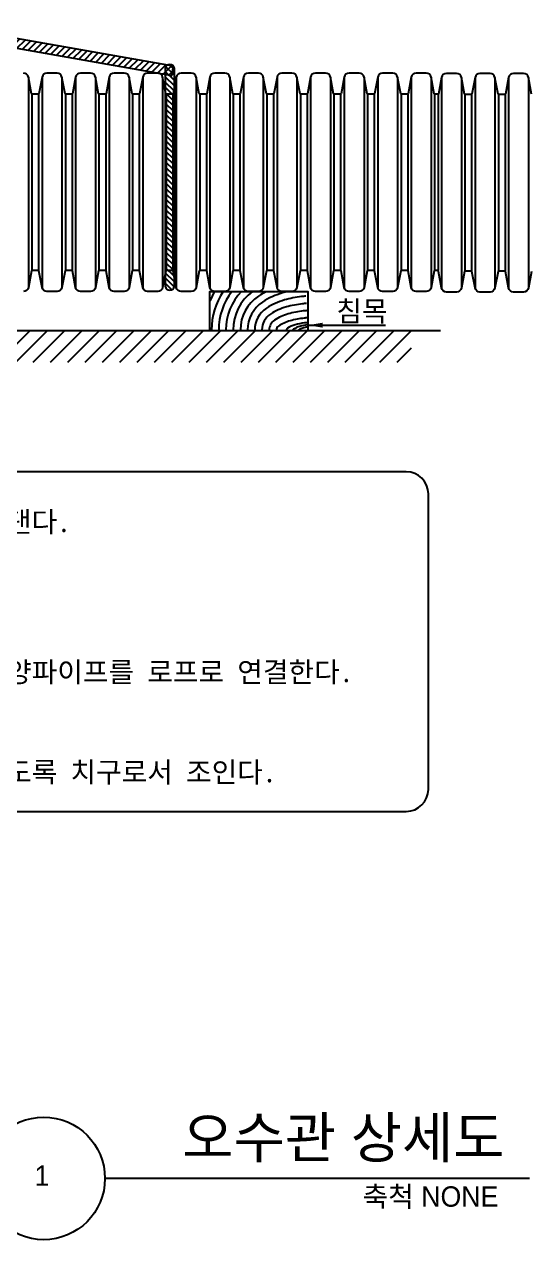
# Model space of a CAD drawing. Header units: inches. Extents: x 14 to 835, y 6 to 110.
# Drawn here: x 629.27 to 644.15, y 5.97 to 41.72 of the extents above; entities that cross this region are included whole.
import ezdxf
from ezdxf.enums import TextEntityAlignment as Align

# ---------------------------------------------------------------- set-up
doc = ezdxf.new("R2010")
doc.units = ezdxf.units.IN
doc.header["$MEASUREMENT"] = 0
for name, color, linetype in [('ARHT', 8, 'Continuous'), ('CODN', 1, 'Continuous'), ('COMM', 7, 'Continuous'), ('FORM', 7, 'Continuous'), ('TEXT', 3, 'Continuous'), ('XR-SHEET$1$SHT', 5, 'Continuous')]:
    doc.layers.add(name, color=color, linetype=linetype)
doc.styles.add('돋움', font='DotumChe.TTF')
doc.styles.add('돋음', font='Dotum.ttf')

# ---------------------------------------------------------------- blocks, each defined once
blk = doc.blocks.new('*X19')
at = {"color": 0, "linetype": 'Continuous'}
for p, q in [((678.33, 392.66), (679.78, 394.11)), ((678.33, 391.24), (680.6, 393.51)), ((678.33, 389.83), (680.75, 392.25)), ((678.33, 388.41), (680.75, 390.84)), ((678.33, 387), (680.75, 389.42)), ((678.33, 385.59), (680.75, 388.01)), ((678.33, 384.17), (680.75, 386.6)), ((678.33, 382.76), (680.75, 385.18)), ((678.33, 381.34), (680.75, 383.77)), ((678.33, 379.93), (680.75, 382.35)), ((678.33, 378.51), (680.75, 380.94)), ((678.33, 377.1), (680.75, 379.52)), ((678.33, 375.69), (680.75, 378.11)), ((678.33, 374.27), (680.75, 376.7)), ((678.33, 372.86), (680.75, 375.28)), ((678.33, 371.44), (680.75, 373.87)), ((678.33, 370.03), (680.75, 372.45)), ((678.33, 368.61), (680.75, 371.04)), ((678.33, 367.2), (680.75, 369.62)), ((678.33, 365.79), (680.75, 368.21)), ((678.33, 364.37), (680.75, 366.8)), ((678.33, 362.96), (680.75, 365.38)), ((678.33, 361.54), (680.75, 363.97)), ((678.33, 360.13), (680.75, 362.55)), ((678.33, 358.72), (680.75, 361.14)), ((678.33, 357.3), (680.75, 359.73)), ((678.33, 355.89), (680.75, 358.31)), ((678.33, 354.47), (680.75, 356.9)), ((678.33, 353.06), (680.75, 355.48)), ((678.33, 351.64), (680.75, 354.07)), ((678.33, 350.23), (680.75, 352.65)), ((678.33, 348.82), (680.75, 351.24)), ((678.33, 347.4), (680.75, 349.83)), ((678.33, 345.99), (680.75, 348.41)), ((678.33, 344.57), (680.75, 347)), ((678.33, 343.16), (680.75, 345.58)), ((678.33, 341.74), (680.75, 344.17)), ((678.33, 340.33), (680.75, 342.75)), ((678.33, 338.92), (680.75, 341.34)), ((678.33, 337.5), (680.75, 339.93)), ((678.33, 336.09), (680.75, 338.51)), ((678.36, 334.71), (680.75, 337.1)), ((679, 333.93), (680.75, 335.68))]:
    blk.add_line(p, q, dxfattribs=at)
blk = doc.blocks.new('*X26')
at = {"color": 0, "linetype": 'Continuous'}
for p, q in [((860.03, 303.86), (860, 303.89)), ((847.29, 299.64), (845.56, 301.36)), ((848.49, 299.85), (846.77, 301.57)), ((849.7, 300.06), (847.97, 301.78)), ((850.9, 300.27), (849.17, 302)), ((852.1, 300.48), (850.38, 302.21)), ((853.31, 300.69), (851.58, 302.42)), ((854.51, 300.9), (852.78, 302.63)), ((855.71, 301.11), (853.99, 302.84)), ((856.92, 301.32), (855.19, 303.05)), ((858.12, 301.53), (856.39, 303.26)), ((859.32, 301.75), (857.6, 303.47)), ((859.97, 302.51), (858.8, 303.68)), ((831.65, 296.89), (829.92, 298.62)), ((832.85, 297.1), (831.12, 298.83)), ((834.06, 297.32), (832.33, 299.04)), ((835.26, 297.53), (833.53, 299.25)), ((836.46, 297.74), (834.73, 299.46)), ((837.67, 297.95), (835.94, 299.68)), ((838.87, 298.16), (837.14, 299.89)), ((840.07, 298.37), (838.34, 300.1)), ((841.27, 298.58), (839.55, 300.31)), ((842.48, 298.79), (840.75, 300.52)), ((843.68, 299), (841.95, 300.73)), ((844.88, 299.21), (843.16, 300.94)), ((846.09, 299.42), (844.36, 301.15)), ((817.21, 294.36), (815.48, 296.09)), ((818.41, 294.57), (816.69, 296.3)), ((819.62, 294.78), (817.89, 296.51)), ((820.82, 295), (819.09, 296.72)), ((822.02, 295.21), (820.3, 296.93)), ((823.23, 295.42), (821.5, 297.14)), ((824.43, 295.63), (822.7, 297.36)), ((825.63, 295.84), (823.91, 297.57)), ((826.84, 296.05), (825.11, 297.78)), ((828.04, 296.26), (826.31, 297.99)), ((829.24, 296.47), (827.51, 298.2)), ((830.45, 296.68), (828.72, 298.41)), ((809.99, 293.1), (809.24, 293.84)), ((811.19, 293.31), (809.47, 295.04)), ((812.4, 293.52), (810.67, 295.25)), ((813.6, 293.73), (811.87, 295.46)), ((814.8, 293.94), (813.08, 295.67)), ((816.01, 294.15), (814.28, 295.88))]:
    blk.add_line(p, q, dxfattribs=at)

msp = doc.modelspace()

# ---------------------------------------------------------------- hatches: boundary and pattern name
at = {"layer": 'ARHT', "linetype": 'Continuous'}
h = msp.add_hatch(dxfattribs=at)
h.set_pattern_fill('_U', color=256, scale=0.360348, angle=225, style=0, pattern_type=0)
h.set_pattern_definition([(225, (351.6431, -40.72955), (0.25480487, -0.25480487), [])])
h.paths.add_polyline_path([(603.969, 32.704), (603.969, 31.782), (640.652, 31.782), (640.652, 32.704)])

# ---------------------------------------------------------------- linework, layer by layer
for p, q in [((629.384, 40.166), (629.384, 33.975)), ((629.787, 40.166), (629.787, 33.975)), ((630.371, 40.166), (630.371, 33.975)), ((630.774, 40.166), (630.774, 33.975)), ((631.358, 40.166), (631.358, 33.975)), ((631.761, 40.166), (631.761, 33.975)), ((632.345, 40.166), (632.345, 33.975)), ((632.748, 40.166), (632.748, 33.975)), ((633.332, 40.166), (633.332, 33.975)), ((633.735, 40.166), (633.735, 33.975)), ((634.319, 40.166), (634.319, 33.975)), ((634.722, 40.166), (634.722, 33.975)), ((635.306, 40.166), (635.306, 33.975)), ((635.709, 40.166), (635.709, 33.975)), ((636.293, 40.166), (636.293, 33.975)), ((636.696, 40.166), (636.696, 33.975)), ((637.28, 40.166), (637.28, 33.975)), ((637.683, 40.166), (637.683, 33.975)), ((638.267, 40.166), (638.267, 33.975)), ((638.67, 40.166), (638.67, 33.975)), ((639.254, 40.166), (639.254, 33.975)), ((639.657, 40.166), (639.657, 33.975)), ((640.241, 40.166), (640.241, 33.975)), ((640.644, 40.166), (640.644, 33.975)), ((641.228, 40.166), (641.228, 33.975)), ((641.533, 40.154), (641.533, 33.963)), ((642.117, 40.154), (642.117, 33.963)), ((642.52, 40.154), (642.52, 33.963)), ((643.104, 40.154), (643.104, 33.963)), ((643.507, 40.154), (643.507, 33.963)), ((644.091, 40.154), (644.091, 33.963)), ((629.487, 39.668), (629.487, 34.472)), ((629.684, 39.668), (629.684, 34.472)), ((630.474, 39.668), (630.474, 34.472)), ((630.671, 39.668), (630.671, 34.472)), ((631.461, 39.668), (631.461, 34.472)), ((631.658, 39.668), (631.658, 34.472)), ((632.448, 39.668), (632.448, 34.472)), ((632.645, 39.668), (632.645, 34.472)), ((633.435, 39.668), (633.435, 34.472)), ((633.632, 39.668), (633.632, 34.472)), ((634.422, 39.668), (634.422, 34.472)), ((634.619, 39.668), (634.619, 34.472)), ((635.409, 39.668), (635.409, 34.472)), ((635.606, 39.668), (635.606, 34.472)), ((636.396, 39.668), (636.396, 34.472)), ((636.593, 39.668), (636.593, 34.472)), ((637.383, 39.668), (637.383, 34.472)), ((637.58, 39.668), (637.58, 34.472)), ((638.37, 39.668), (638.37, 34.472)), ((638.567, 39.668), (638.567, 34.472)), ((639.357, 39.668), (639.357, 34.472)), ((639.554, 39.668), (639.554, 34.472)), ((640.344, 39.668), (640.344, 34.472)), ((640.541, 39.668), (640.541, 34.472)), ((641.331, 39.668), (641.331, 34.472)), ((641.43, 39.668), (641.43, 34.472)), ((642.22, 39.657), (642.22, 34.46)), ((642.417, 39.657), (642.417, 34.46)), ((643.207, 39.657), (643.207, 34.46)), ((643.404, 39.657), (643.404, 34.46))]:
    msp.add_line(p, q, dxfattribs=at)
for points in [[(634.86, 33.855, 0.033979), (634.725, 33.58, 0.04549)], [(635.109, 33.855, 0.14718), (634.77, 32.728, 0.002965), (634.77, 32.704, 0.04549)], [(635.37, 33.855, 0.167364), (634.982, 32.728, 0.003309), (634.982, 32.704, 0.04549)], [(635.651, 33.855, 0.195012), (635.194, 32.728, 0.003743), (635.194, 32.704, 0.04549)], [(635.971, 33.855, 0.236693), (635.406, 32.728, 0.004307), (635.406, 32.704, 0.04549)], [(636.378, 33.855, 0.02903), (636.152, 33.723, 0.251341), (635.618, 32.728, 0.005072), (635.618, 32.704, 0.04549)], [(637.021, 33.855, 0.011856), (636.858, 33.815, 0.07957), (636.269, 33.547, 0.251341), (635.83, 32.728, 0.006167), (635.83, 32.704, 0.04549)], [(637.545, 33.721, 0.005567), (637.42, 33.708, 0.038736), (636.914, 33.61, 0.07957), (636.386, 33.37, 0.251341), (636.042, 32.728, 0.007866), (636.042, 32.704, 0.04549)], [(637.564, 33.509, 0.005567), (637.444, 33.497, 0.038736), (636.97, 33.406, 0.07957), (636.504, 33.193, 0.251341), (636.254, 32.728, 0.010856), (636.255, 32.704, 0.04549)], [(637.584, 33.298, 0.005567), (637.468, 33.286, 0.038736), (637.027, 33.201, 0.07957), (636.621, 33.016, 0.251341), (636.466, 32.728, 0.017519), (636.467, 32.704, 0.04549)], [(637.603, 33.087, 0.005567), (637.492, 33.076, 0.038736), (637.083, 32.997, 0.07957), (636.738, 32.84, 0.251341), (636.678, 32.728, 0.04549), (636.68, 32.704, 0.07957)], [(637.603, 32.943, 0.007522), (637.503, 32.933, 0.038736), (637.23, 32.881, 0.07957), (637, 32.776, 0.24465), (636.96, 32.704, 0.251341)], [(637.603, 32.876, 0.001556), (637.586, 32.874, 0.038736), (637.368, 32.832, 0.07957), (637.184, 32.748, 0.194629), (637.154, 32.704, 0.251341)], [(637.603, 32.811, 0.002242), (637.588, 32.81, 0.038736), (637.452, 32.783, 0.07957), (637.337, 32.731, 0.191113), (637.318, 32.704, 0.251341)]]:
    msp.add_lwpolyline(points, format="xyb", dxfattribs=at)
at = {"layer": 'CODN', "linetype": 'Continuous'}
msp.add_line((637.603, 32.868), (639.889, 32.868), dxfattribs=at)
msp.add_solid([(638.035, 32.795), (638.035, 32.94), (637.603, 32.868)], dxfattribs=at)
at = {"layer": 'COMM'}
for points in [[(626.631, 41.719), (626.644, 41.437), (633.604, 40.217), (633.651, 40.488)], [(634.725, 32.704), (634.725, 33.855), (637.603, 33.855), (637.603, 32.704)]]:
    msp.add_lwpolyline(points, close=True, dxfattribs=at)
msp.add_lwpolyline([(633.41, 36.074), (633.41, 34.02, 0.946222), (633.677, 34.02), (633.677, 36.074), (633.677, 40.414, 0.946222), (633.41, 40.414)], format="xyb", close=True, dxfattribs=at)
for points in [[(641.43, 39.668), (641.331, 39.668, -0.360911), (641.32, 39.678), (641.228, 40.166, 0.360911), (641.084, 40.285), (640.788, 40.285, 0.360911), (640.644, 40.166), (640.552, 39.678, -0.360911), (640.541, 39.668), (640.443, 39.668), (640.344, 39.668, -0.360911), (640.333, 39.678), (640.241, 40.166, 0.360911), (640.097, 40.285), (639.801, 40.285, 0.360911), (639.657, 40.166), (639.565, 39.678, -0.360911), (639.554, 39.668), (639.456, 39.668), (639.357, 39.668, -0.360911), (639.346, 39.678), (639.254, 40.166, 0.360911), (639.11, 40.285), (638.814, 40.285, 0.360911), (638.67, 40.166), (638.578, 39.678, -0.360911), (638.567, 39.668), (638.469, 39.668), (638.37, 39.668, -0.360911), (638.359, 39.678), (638.267, 40.166, 0.360911), (638.123, 40.285), (637.827, 40.285, 0.360911), (637.683, 40.166), (637.591, 39.678, -0.360911), (637.58, 39.668), (637.482, 39.668), (637.383, 39.668, -0.360911), (637.372, 39.678), (637.28, 40.166, 0.360911), (637.136, 40.285), (636.84, 40.285, 0.360911), (636.696, 40.166), (636.604, 39.678, -0.360911), (636.593, 39.668), (636.495, 39.668), (636.396, 39.668, -0.360911), (636.385, 39.678), (636.293, 40.166, 0.360911), (636.149, 40.285), (635.853, 40.285, 0.360911), (635.709, 40.166), (635.617, 39.678, -0.360911), (635.606, 39.668), (635.508, 39.668), (635.409, 39.668, -0.360911), (635.398, 39.678), (635.306, 40.166, 0.360911), (635.162, 40.285), (634.866, 40.285, 0.360911), (634.722, 40.166), (634.63, 39.678, -0.360911), (634.619, 39.668), (634.521, 39.668), (634.422, 39.668, -0.360911), (634.411, 39.678), (634.319, 40.166, 0.360911), (634.175, 40.285), (633.879, 40.285, 0.360911), (633.735, 40.166), (633.643, 39.678, -0.360911), (633.632, 39.668), (633.534, 39.668), (633.435, 39.668, -0.360911), (633.424, 39.678), (633.332, 40.166, 0.360911), (633.188, 40.285), (632.892, 40.285, 0.360911), (632.748, 40.166), (632.656, 39.678, -0.360911), (632.645, 39.668), (632.546, 39.668), (632.448, 39.668, -0.360911), (632.437, 39.678), (632.345, 40.166, 0.360911), (632.201, 40.285), (631.905, 40.285, 0.360911), (631.761, 40.166), (631.669, 39.678, -0.360911), (631.658, 39.668), (631.559, 39.668), (631.461, 39.668, -0.360911), (631.45, 39.678), (631.358, 40.166, 0.360911), (631.214, 40.285), (630.918, 40.285, 0.360911), (630.774, 40.166), (630.682, 39.678, -0.360911), (630.671, 39.668), (630.572, 39.668), (630.474, 39.668, -0.360911), (630.463, 39.678), (630.371, 40.166, 0.360911), (630.227, 40.285), (629.931, 40.285, 0.360911), (629.787, 40.166), (629.695, 39.678, -0.360911), (629.684, 39.668), (629.585, 39.668), (629.487, 39.668, -0.360911), (629.476, 39.678), (629.384, 40.166, 0.360911), (629.24, 40.285)], [(644.183, 39.666), (644.091, 40.154, 0.360911), (643.947, 40.274), (643.651, 40.274, 0.360911), (643.507, 40.154), (643.415, 39.666, -0.360911), (643.404, 39.657), (643.305, 39.657), (643.207, 39.657, -0.360911), (643.196, 39.666), (643.104, 40.154, 0.360911), (642.96, 40.274), (642.664, 40.274, 0.360911), (642.52, 40.154), (642.428, 39.666, -0.360911), (642.417, 39.657), (642.318, 39.657), (642.22, 39.657, -0.360911), (642.209, 39.666), (642.117, 40.154, 0.360911), (641.973, 40.274), (641.677, 40.274, 0.360911), (641.533, 40.154), (641.441, 39.666, -0.360911), (641.43, 39.657)], [(641.43, 34.472), (641.331, 34.472, 0.360911), (641.32, 34.463), (641.228, 33.975, -0.360911), (641.084, 33.855), (640.788, 33.855, -0.360911), (640.644, 33.975), (640.552, 34.463, 0.360911), (640.541, 34.472), (640.443, 34.472), (640.344, 34.472, 0.360911), (640.333, 34.463), (640.241, 33.975, -0.360911), (640.097, 33.855), (639.801, 33.855, -0.360911), (639.657, 33.975), (639.565, 34.463, 0.360911), (639.554, 34.472), (639.456, 34.472), (639.357, 34.472, 0.360911), (639.346, 34.463), (639.254, 33.975, -0.360911), (639.11, 33.855), (638.814, 33.855, -0.360911), (638.67, 33.975), (638.578, 34.463, 0.360911), (638.567, 34.472), (638.469, 34.472), (638.37, 34.472, 0.360911), (638.359, 34.463), (638.267, 33.975, -0.360911), (638.123, 33.855), (637.827, 33.855, -0.360911), (637.683, 33.975), (637.591, 34.463, 0.360911), (637.58, 34.472), (637.482, 34.472), (637.383, 34.472, 0.360911), (637.372, 34.463), (637.28, 33.975, -0.360911), (637.136, 33.855), (636.84, 33.855, -0.360911), (636.696, 33.975), (636.604, 34.463, 0.360911), (636.593, 34.472), (636.495, 34.472), (636.396, 34.472, 0.360911), (636.385, 34.463), (636.293, 33.975, -0.360911), (636.149, 33.855), (635.853, 33.855, -0.360911), (635.709, 33.975), (635.617, 34.463, 0.360911), (635.606, 34.472), (635.508, 34.472), (635.409, 34.472, 0.360911), (635.398, 34.463), (635.306, 33.975, -0.360911), (635.162, 33.855), (634.866, 33.855, -0.360911), (634.722, 33.975), (634.63, 34.463, 0.360911), (634.619, 34.472), (634.521, 34.472), (634.422, 34.472, 0.360911), (634.411, 34.463), (634.319, 33.975, -0.360911), (634.175, 33.855), (633.879, 33.855, -0.360911), (633.735, 33.975), (633.643, 34.463, 0.360911), (633.632, 34.472), (633.534, 34.472), (633.435, 34.472, 0.360911), (633.424, 34.463), (633.332, 33.975, -0.360911), (633.188, 33.855), (632.892, 33.855, -0.360911), (632.748, 33.975), (632.656, 34.463, 0.360911), (632.645, 34.472), (632.546, 34.472), (632.448, 34.472, 0.360911), (632.437, 34.463), (632.345, 33.975, -0.360911), (632.201, 33.855), (631.905, 33.855, -0.360911), (631.761, 33.975), (631.669, 34.463, 0.360911), (631.658, 34.472), (631.559, 34.472), (631.461, 34.472, 0.360911), (631.45, 34.463), (631.358, 33.975, -0.360911), (631.214, 33.855), (630.918, 33.855, -0.360911), (630.774, 33.975), (630.682, 34.463, 0.360911), (630.671, 34.472), (630.572, 34.472), (630.474, 34.472, 0.360911), (630.463, 34.463), (630.371, 33.975, -0.360911), (630.227, 33.855), (629.931, 33.855, -0.360911), (629.787, 33.975), (629.695, 34.463, 0.360911), (629.684, 34.472), (629.585, 34.472), (629.487, 34.472, 0.360911), (629.476, 34.463), (629.384, 33.975, -0.360911), (629.24, 33.855)], [(644.183, 34.451), (644.091, 33.963, -0.360911), (643.947, 33.844), (643.651, 33.844, -0.360911), (643.507, 33.963), (643.415, 34.451, 0.360911), (643.404, 34.46), (643.305, 34.46), (643.207, 34.46, 0.360911), (643.196, 34.451), (643.104, 33.963, -0.360911), (642.96, 33.844), (642.664, 33.844, -0.360911), (642.52, 33.963), (642.428, 34.451, 0.360911), (642.417, 34.46), (642.318, 34.46), (642.22, 34.46, 0.360911), (642.209, 34.451), (642.117, 33.963, -0.360911), (641.973, 33.844), (641.677, 33.844, -0.360911), (641.533, 33.963), (641.441, 34.451, 0.360911), (641.43, 34.46)]]:
    msp.add_lwpolyline(points, format="xyb", dxfattribs=at)
msp.add_lwpolyline([(641.5, 32.704), (622.4, 32.704), (603.301, 32.704)], dxfattribs=at)
at = {"layer": 'FORM'}
for p, q in [((640.498, 28.553), (628.891, 28.553)), ((641.146, 19.215), (641.146, 27.905)), ((612.941, 18.566), (640.498, 18.566))]:
    msp.add_line(p, q, dxfattribs=at)
for centre, start, end in [((640.498, 27.905), 0, 90), ((640.498, 19.215), 270, 0)]:
    msp.add_arc(centre, 0.649, start, end, dxfattribs=at)
at = {"layer": 'XR-SHEET$1$SHT', "color": 7}
msp.add_line((631.637, 7.779), (644.116, 7.779), dxfattribs=at)
msp.add_circle((629.835, 7.77), 1.802, dxfattribs=at)

# ---------------------------------------------------------------- block references
at = {"layer": 'ARHT', "linetype": 'Continuous'}
for name, p, xscale, yscale, zscale in [('*X26', (745.056, -0.128), -0.1376983880997853, 0.1376983934642033, 0.1376983878479755), ('*X19', (708.401, -2.877), -0.1101587104798282, 0.1101587104798282, 0.1101587102783804)]:
    msp.add_blockref(name, p, dxfattribs=dict(at, xscale=xscale, yscale=yscale, zscale=zscale))

# ---------------------------------------------------------------- texts
at = {"layer": 'TEXT', "style": '돋움'}
for s, p in [('침목', (638.441, 32.981)), ('① 연결하고자 하는 파이프 밑에 침목을 댄다.', (614.29, 26.781)), ('④ 소켓을 파이프와 파이프 사이에 넣고 양파이프를 로프로 연결한다.', (614.29, 22.366)), ('⑥ 파이프와 소켓이 완전히 밀착할 수 있도록 치구로서 조인다.', (614.29, 19.422))]:
    msp.add_text(s, height=0.6, dxfattribs=at).set_placement(p)
at = {"layer": 'XR-SHEET$1$SHT', "color": 3, "style": '돋음'}
msp.add_text('오수관 상세도', height=1.2, dxfattribs=at).set_placement((643.384, 8.015), align=Align.BOTTOM_RIGHT)
msp.add_text('1', height=0.6, dxfattribs=at).set_placement((629.785, 7.854), align=Align.MIDDLE)
msp.add_text('축척 NONE', height=0.6, dxfattribs=at).set_placement((643.205, 7.538), align=Align.TOP_RIGHT)

doc.saveas('drawing.dxf')
